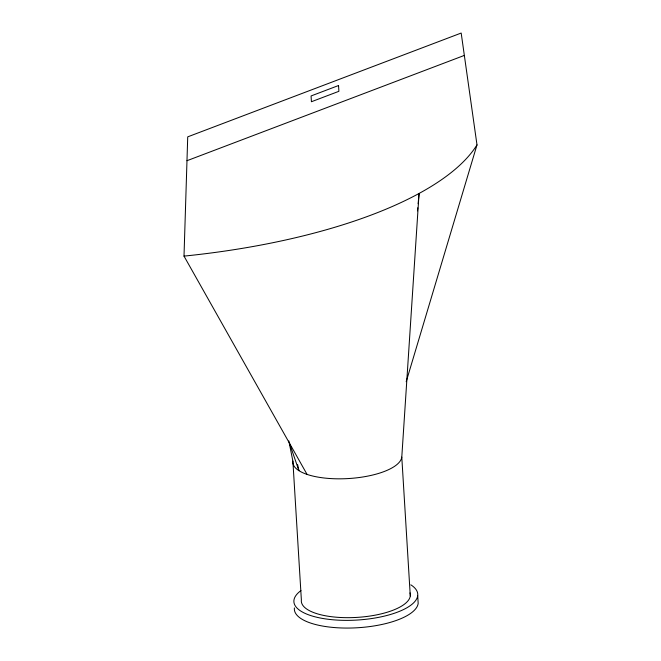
<?xml version="1.0" encoding="UTF-8"?>
<svg xmlns="http://www.w3.org/2000/svg" width="661" height="661" viewBox="0 0 661 661"><rect width="100%" height="100%" fill="white"/><g stroke="black" fill="none" stroke-linecap="round" stroke-linejoin="round"><path stroke-width="0.99" d="M307.051 474.391L184.006 256.113L187.724 136.852L461.18 33.05L476.994 144.899L406.193 381.703M410.283 595.949L401.789 457.098L419.066 193.466L418.124 203.712M417.463 210.884L417.752 207.81M186.98 160.706L464.344 55.417M289.468 443.209L298.921 470.649L297.607 464.6M288.824 440.904L292.881 461.105L301.375 599.957A54.599 19.475 -3.5 0 0 357.593 617.357A54.599 19.475 -3.5 0 0 410.002 592.9M417.702 595.677L418.173 603.377A62.043 22.135 -3.5 0 1 353.437 627.95A62.043 22.135 -3.5 0 1 294.418 607.93M410.845 584.836A62.043 22.135 -3.5 0 1 355.659 620.134A62.043 22.135 -3.5 0 1 300.962 590.587M476.994 144.899A348.702 124.392 -3.5 0 1 184.006 256.113M401.789 457.098A54.599 19.475 -3.5 0 1 344.811 478.729A54.599 19.475 -3.5 0 1 292.881 461.105M338.539 85.525L311.067 95.952L311.422 101.736L338.895 91.309L338.539 85.525"/></g></svg>
